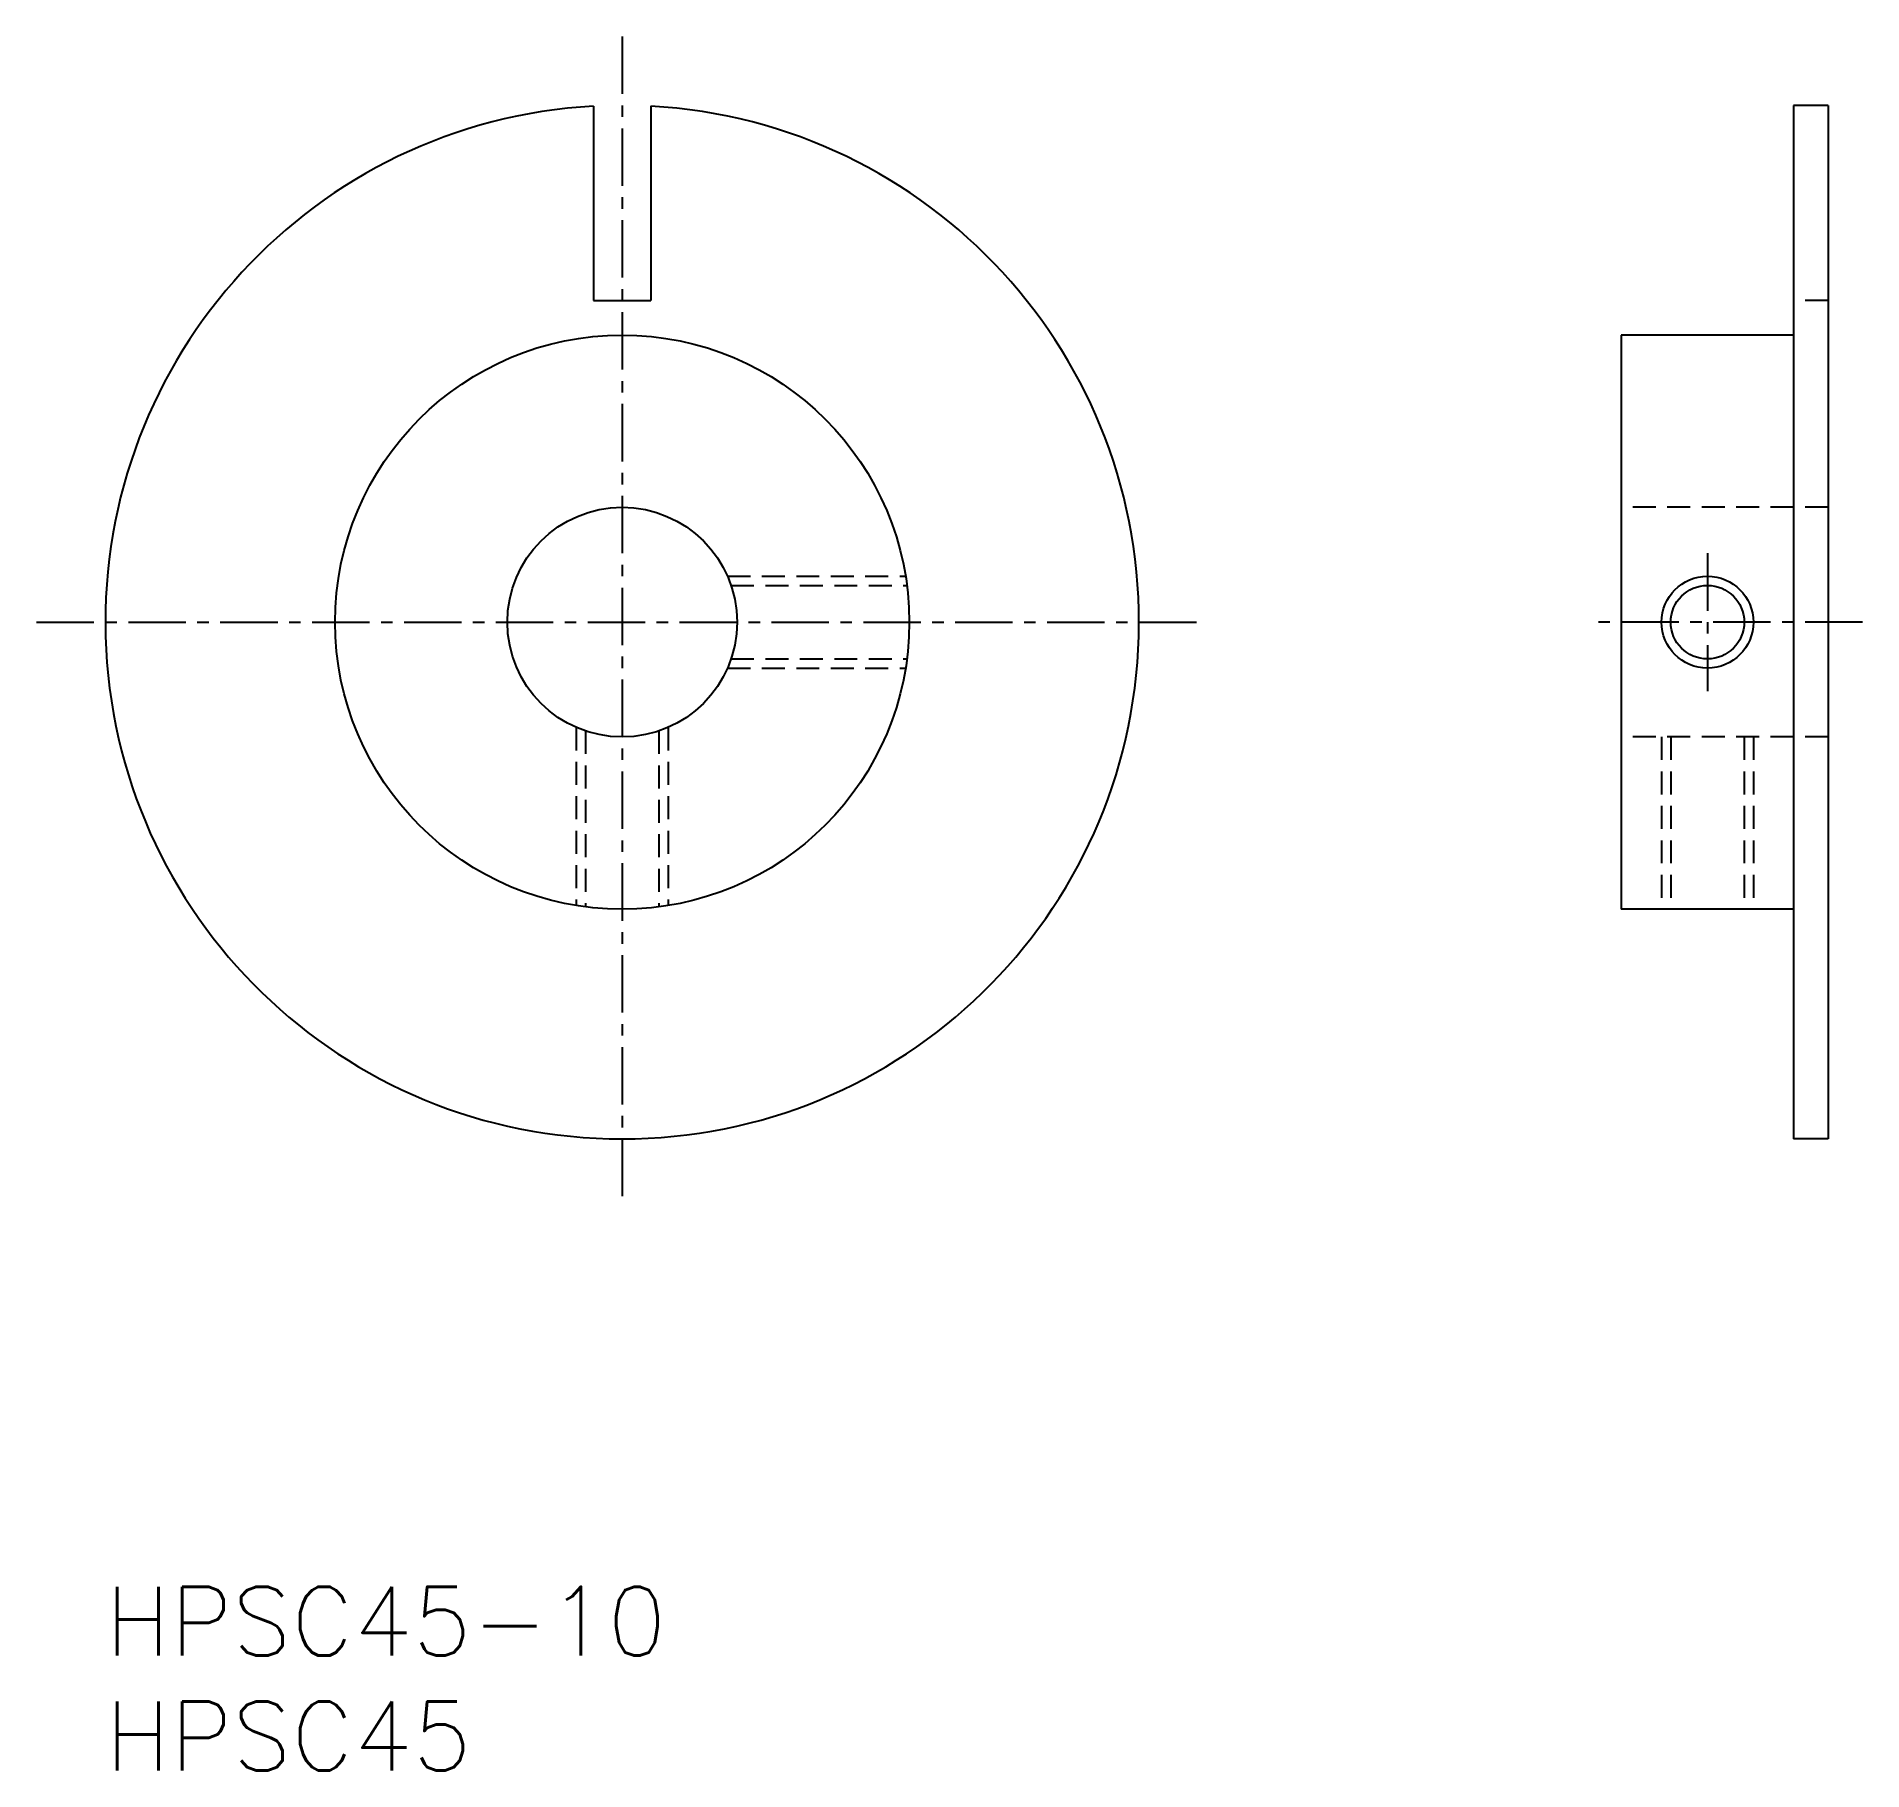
# Model space of a CAD drawing. Extents: x -216.7 to -137.2, y -65.6 to 9.9.
import ezdxf

# ---------------------------------------------------------------- set-up
doc = ezdxf.new("R2010")
doc.units = 0
doc.header["$LTSCALE"] = 2
doc.linetypes.add('CENTER', pattern=[2, 1.25, -0.25, 0.25, -0.25])
doc.linetypes.add('DASHED', pattern=[0.75, 0.5, -0.25])
doc.layers.get('0').update_dxf_attribs({"linetype": 'CONTINUOUS'})
doc.layers.add('CENTER', color=1, linetype='CENTER')
doc.styles.get("Standard").update_dxf_attribs({"font": 'txt.shx', "bigfont": 'bigfont.shx'})

msp = doc.modelspace()

# ---------------------------------------------------------------- linework, layer by layer
at = {"color": 7, "linetype": 'CONTINUOUS'}
for p, q in [((-192.475, 6.861), (-192.475, -1.604)), ((-189.975, 6.861), (-189.975, -1.604)), ((-140.225, 6.896), (-140.225, -38.104)), ((-138.725, 6.896), (-140.225, 6.896)), ((-138.725, 6.896), (-138.725, -38.104)), ((-192.475, -1.604), (-189.975, -1.604)), ((-147.725, -3.104), (-147.725, -28.104)), ((-140.225, -3.104), (-147.725, -3.104)), ((-184.573, -14.004), (-184.573, -14.004)), ((-140.225, -28.104), (-147.725, -28.104)), ((-138.725, -38.104), (-140.225, -38.104))]:
    msp.add_line(p, q, dxfattribs=at)
at = {"color": 3, "linetype": 'DASHED'}
for p, q in [((-138.725, -1.604), (-140.225, -1.604)), ((-138.725, -10.604), (-147.725, -10.604)), ((-186.643, -13.604), (-178.886, -13.604)), ((-186.488, -14.004), (-178.828, -14.004)), ((-186.488, -17.204), (-178.828, -17.204)), ((-186.643, -17.604), (-178.886, -17.604)), ((-193.225, -20.187), (-193.225, -27.943)), ((-192.825, -20.341), (-192.825, -28.001)), ((-189.625, -20.341), (-189.625, -28.001)), ((-189.225, -20.187), (-189.225, -27.943)), ((-138.725, -20.604), (-147.725, -20.604)), ((-145.975, -20.604), (-145.975, -28.104)), ((-145.575, -20.604), (-145.575, -28.104)), ((-142.375, -20.604), (-142.375, -28.104)), ((-141.975, -20.604), (-141.975, -28.104))]:
    msp.add_line(p, q, dxfattribs=at)
at = {"color": 7, "linetype": 'CONTINUOUS'}
for centre, radius in [((-191.225, -15.604), 12.5), ((-191.225, -15.604), 5), ((-143.975, -15.604), 1.6)]:
    msp.add_circle(centre, radius, dxfattribs=at)
at = {"color": 3, "linetype": 'CONTINUOUS'}
msp.add_circle((-143.975, -15.604), 2, dxfattribs=at)
at = {"color": 7, "linetype": 'CONTINUOUS'}
msp.add_arc((-191.225, -15.604), 22.5, 93.18474, 86.81526, dxfattribs=at)
at = {"layer": 'CENTER', "color": 1, "linetype": 'CENTER'}
for p, q in [((-191.225, 9.896), (-191.225, -41.104)), ((-143.975, -12.604), (-143.975, -18.604)), ((-216.725, -15.604), (-165.725, -15.604)), ((-137.225, -15.604), (-149.225, -15.604))]:
    msp.add_line(p, q, dxfattribs=at)

# ---------------------------------------------------------------- texts
at = {"color": 7, "linetype": 'CONTINUOUS'}
for s, p in [('HPSC45-10', (-213.725, -60.604)), ('HPSC45', (-213.725, -65.604))]:
    msp.add_text(s, height=3, dxfattribs=at).set_placement(p)

doc.saveas('drawing.dxf')
